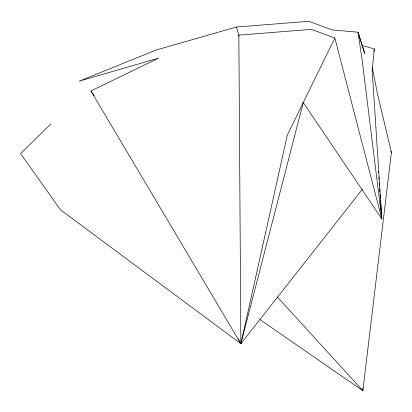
<?xml version="1.0" encoding="UTF-8"?>
<svg xmlns="http://www.w3.org/2000/svg" width="412" height="412" viewBox="0 0 412 412"><rect width="100%" height="100%" fill="white"/><g stroke="black" fill="none" stroke-linecap="round" stroke-linejoin="round"><path stroke-width="0.62" d="M238.744 36.405L238.852 35.128L236.318 27.048L156.133 50.043L79.104 81.169L158.666 58.128L90.908 90.985L240.871 343.737L362.406 189.247M236.318 27.048L308.794 21.295L332.309 29.927L357.992 32.182L362.23 45.505L374.379 48.971L372.16 69.87L381.826 218.993L303.278 102.521L240.871 343.737L60.502 209.842L20.6 153.655L50.686 124.048M372.196 67.207L377.583 94.322L391.4 152.394L362.859 390.705L259.884 319.527M373.839 51.376L374.379 48.971M240.721 342.46L240.871 343.737L238.852 35.128L311.323 29.381L334.843 38.007L287.308 135.162L240.871 343.737L238.146 338.633M277.219 296.841L362.859 390.705L362.843 388.135M90.908 90.985L94.224 95.728M390.818 151.256L391.4 152.394M362.23 45.505L364.764 53.586L357.992 32.182L362.06 59.333L381.826 218.993L334.843 38.007M378.427 171.552L378.52 172.834M378.839 177.32L378.978 179.246M379.256 183.093L379.437 185.657M379.668 188.861L379.9 192.069M380.08 194.634L380.358 198.481M380.497 200.402L381.826 218.993"/></g></svg>
